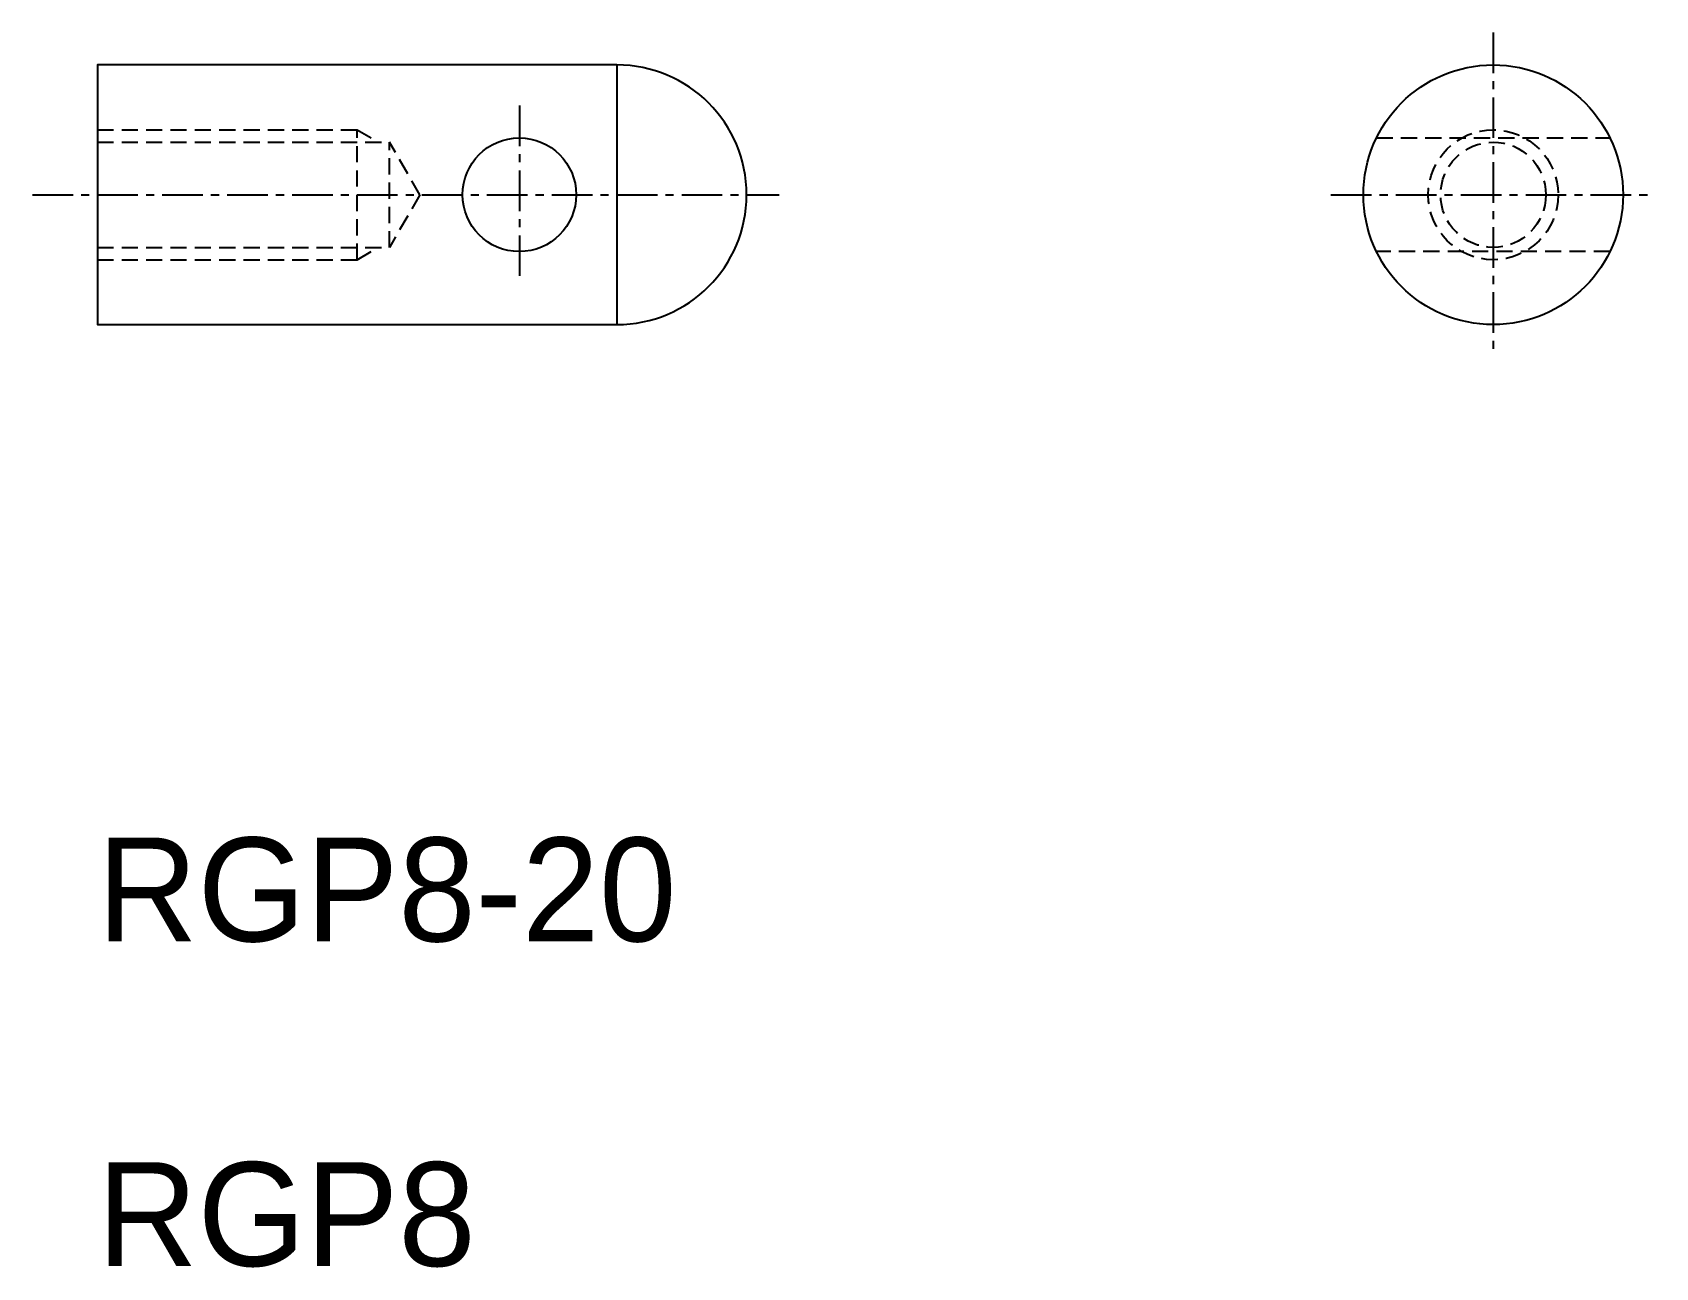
# Model space of a CAD drawing. Extents: x -4752.9 to -4702.9, y -626.3 to -588.3.
import ezdxf

# ---------------------------------------------------------------- set-up
doc = ezdxf.new("R2010")
doc.units = 0
doc.linetypes.add('CENTER', pattern=[2, 1.25, -0.25, 0.25, -0.25])
doc.linetypes.add('DASHED', pattern=[0.75, 0.5, -0.25])
doc.layers.get('0').update_dxf_attribs({"linetype": 'CONTINUOUS'})
doc.layers.add('CENTER', color=1, linetype='CENTER')

msp = doc.modelspace()

# ---------------------------------------------------------------- linework, layer by layer
at = {"color": 7, "linetype": 'CONTINUOUS'}
msp.add_line((-4734.899, -589.261), (-4734.899, -597.261), dxfattribs=at)
at = {"color": 3, "linetype": 'DASHED'}
for p, q in [((-4750.899, -591.261), (-4742.899, -591.261)), ((-4742.899, -591.261), (-4742.242, -591.64)), ((-4742.899, -595.261), (-4742.899, -591.261)), ((-4750.899, -591.64), (-4741.899, -591.64)), ((-4740.963, -593.261), (-4741.899, -591.64)), ((-4741.899, -594.882), (-4741.899, -591.64)), ((-4711.496, -591.511), (-4704.302, -591.511)), ((-4740.963, -593.261), (-4741.899, -594.882)), ((-4750.899, -594.882), (-4741.899, -594.882)), ((-4742.899, -595.261), (-4742.242, -594.882)), ((-4750.899, -595.261), (-4742.899, -595.261)), ((-4704.302, -595.011), (-4711.496, -595.011))]:
    msp.add_line(p, q, dxfattribs=at)
at = {"color": 7, "linetype": 'CONTINUOUS'}
msp.add_lwpolyline([(-4734.899, -589.261), (-4750.899, -589.261), (-4750.899, -597.261), (-4734.899, -597.261)], dxfattribs=at)
for centre, radius in [((-4707.899, -593.261), 4), ((-4737.899, -593.261), 1.75)]:
    msp.add_circle(centre, radius, dxfattribs=at)
at = {"color": 3, "linetype": 'DASHED'}
for radius in [2, 1.621]:
    msp.add_circle((-4707.899, -593.261), radius, dxfattribs=at)
at = {"color": 7, "linetype": 'CONTINUOUS'}
msp.add_arc((-4734.899, -593.261), 4, 270, 90, dxfattribs=at)
at = {"layer": 'CENTER', "color": 1, "linetype": 'CENTER'}
for p, q in [((-4707.899, -588.261), (-4707.899, -598.261)), ((-4737.899, -590.511), (-4737.899, -596.011)), ((-4752.899, -593.261), (-4729.899, -593.261)), ((-4712.899, -593.261), (-4702.899, -593.261))]:
    msp.add_line(p, q, dxfattribs=at)

# ---------------------------------------------------------------- texts
at = {"color": 7, "linetype": 'CONTINUOUS'}
for s, p in [('RGP8-20', (-4750.899, -616.261)), ('RGP8', (-4750.899, -626.261))]:
    msp.add_text(s, height=3.2, dxfattribs=at).set_placement(p)

doc.saveas('drawing.dxf')
